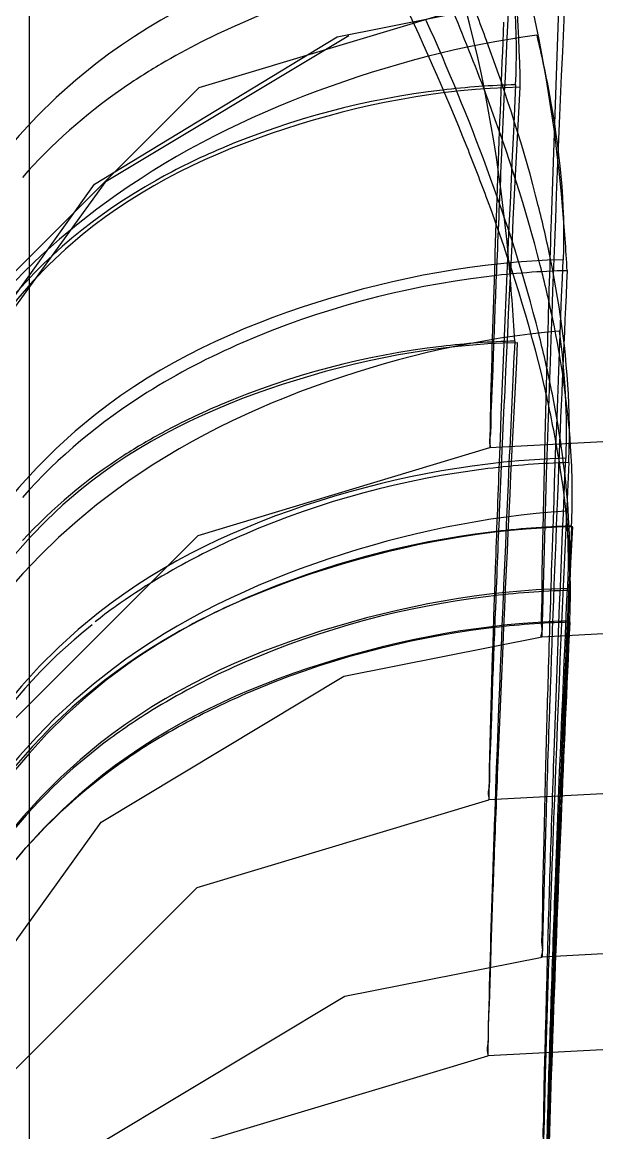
# Model space of a CAD drawing. Header units: millimetres. Extents: x 309 to 11345, y -1340 to 1318.
# Drawn here: x 10484.539 to 10485.441, y -631.638 to -629.894 of the extents above; entities that cross this region are included whole.
import ezdxf

# ---------------------------------------------------------------- set-up
doc = ezdxf.new("R2010")
doc.units = ezdxf.units.MM
doc.header["$LTSCALE"] = 16.335
doc.linetypes.add('HIDDEN', pattern=[0.2, 0.1, -0.1])
doc.layers.get('0').update_dxf_attribs({"linetype": 'CONTINUOUS'})
doc.layers.add('DEFAULT_2', color=8, linetype='HIDDEN')

msp = doc.modelspace()

# ---------------------------------------------------------------- linework, layer by layer
at = {"color": 7, "linetype": 'Continuous'}
for p, q in [((10484.5507, -641.2175), (10484.5507, -534.4628)), ((10484.8169, -629.996), (10485.2754, -629.8578)), ((10484.5507, -630.2628), (10484.8169, -629.996)), ((10486.8039, -630.4817), (10485.2735, -630.5619)), ((10485.274, -630.5133), (10485.2735, -630.5617)), ((10484.8155, -630.6996), (10485.2735, -630.5617)), ((10484.5507, -630.9647), (10484.8155, -630.6996)), ((10486.8039, -631.0347), (10485.2717, -631.115)), ((10485.2724, -631.0664), (10485.2717, -631.1148)), ((10484.814, -631.2526), (10485.2717, -631.1148)), ((10484.5507, -631.5161), (10484.814, -631.2526)), ((10486.8039, -631.4369), (10485.2701, -631.5173)), ((10485.271, -631.4689), (10485.2701, -631.5171)), ((10484.8125, -631.6548), (10485.2701, -631.5171))]:
    msp.add_line(p, q, dxfattribs=at)
for centre, radius, start, end in [((10535.6511, -631.9704), 50.3989, 177.63837, 177.92156), ((10511.0892, -632.3348), 25.7339, 178.25403, 178.62583)]:
    msp.add_arc(centre, radius, start, end, dxfattribs=at)
for points, knots in [([(10485.2853, -630.1426), (10485.2838, -630.1844), (10485.2796, -630.3079), (10485.2758, -630.4315), (10485.274, -630.5133)], [0, 0, 0, 0, 0.338351, 1, 1, 1, 1]), ([(10485.288, -630.5845), (10485.2858, -630.64), (10485.28, -630.8006), (10485.2748, -630.9612), (10485.2724, -631.0664)], [0, 0, 0, 0, 0.345561, 1, 1, 1, 1]), ([(10485.2824, -631.0985), (10485.2809, -631.1403), (10485.2767, -631.2637), (10485.2729, -631.3872), (10485.271, -631.4689)], [0, 0, 0, 0, 0.33847, 1, 1, 1, 1])]:
    msp.add_open_spline(points, degree=3, knots=knots, dxfattribs=at)
at = {"layer": 'DEFAULT_2', "color": 8, "linetype": 'HIDDEN'}
for p, q in [((10485.0339, -629.9167), (10485.3472, -629.8541)), ((10484.6527, -630.1479), (10485.0339, -629.9167)), ((10484.6709, -630.1432), (10485.0519, -629.9146)), ((10484.4111, -630.5023), (10484.6709, -630.1432)), ((10484.394, -630.5102), (10484.6527, -630.1479)), ((10484.4612, -630.3524), (10484.5507, -630.2628)), ((10485.3626, -630.5867), (10485.3561, -630.8182)), ((10486.8039, -630.7833), (10485.3548, -630.8593)), ((10485.3561, -630.8182), (10485.3548, -630.8592)), ((10485.0443, -630.9209), (10485.3548, -630.8592)), ((10484.6633, -631.1503), (10485.0443, -630.9209)), ((10484.4595, -631.056), (10484.5507, -630.9647)), ((10484.4037, -631.5108), (10484.6633, -631.1503)), ((10485.3614, -631.1489), (10485.3568, -631.3173)), ((10486.8039, -631.2861), (10485.3556, -631.362)), ((10485.3568, -631.3173), (10485.3556, -631.362)), ((10485.0455, -631.4235), (10485.3556, -631.362)), ((10484.6644, -631.6527), (10485.0455, -631.4235)), ((10484.4578, -631.6089), (10484.5507, -631.5161)), ((10485.3605, -631.5471), (10485.3586, -631.618)), ((10485.3586, -631.618), (10485.3574, -631.6635))]:
    msp.add_line(p, q, dxfattribs=at)
for centre, radius, start, end in [((10564.2929, -628.8153), 79.9989, 180.000861, 184.506683), ((10539.715, -632.3422), 54.3808, 177.38899, 178.02239), ((10481.9563, -631.2472), 3.5358, 20.4012, 22.7762), ((10546.0517, -632.9476), 60.8097, 177.214119, 177.772877), ((10544.4437, -633.0363), 59.1129, 177.33119, 177.629597), ((10549.9902, -633.5351), 64.7539, 177.220116, 177.390077), ((10528.7584, -631.9479), 43.4171, 178.04346, 178.20336), ((10483.778, -630.792), 1.6243, 8.2467, 11.5675), ((10485.2714, -631.4862), 1.0773, 113.0019, 118.2545), ((10541.3796, -633.1479), 56.1346, 177.38463, 177.90771), ((10536.9529, -632.7259), 51.6156, 177.63003, 178.0428), ((10542.6727, -633.2918), 57.3393, 177.294575, 177.844948), ((10544.8839, -633.5186), 59.5496, 177.272597, 177.71469), ((10485.3557, -631.7799), 1.1786, 113.3778, 119.0092), ((10545.0283, -633.5903), 59.6963, 177.307507, 177.653191), ((10485.1616, -631.4883), 0.8263, 128.3388, 148.5692), ((10546.0409, -633.68), 60.7087, 177.314909, 177.606005), ((10485.3573, -632.0308), 1.1788, 113.3656, 119.0222), ((10485.2525, -631.7997), 0.9699, 120.6741, 126.3877), ((10527.8357, -632.4077), 42.493, 178.0517, 178.30245), ((10532.7944, -632.9078), 47.4536, 177.85976, 178.01379), ((10530.5369, -632.944), 45.1911, 177.71729, 178.23326), ((10535.4369, -633.1962), 50.0967, 177.6544, 178.09164), ((10537.3533, -633.3164), 52.0135, 177.60639, 178.01013), ((10525.3253, -632.6521), 39.9801, 178.00909, 178.41623), ((10523.1943, -632.8217), 37.8459, 178.01431, 178.45047), ((10521.3589, -632.7225), 36.0108, 178.09901, 178.50915)]:
    msp.add_arc(centre, radius, start, end, dxfattribs=at)
for points, knots in [([(10485.3211, -629.9958), (10485.3198, -629.8934), (10485.3041, -629.6777), (10485.2175, -629.3494), (10485.076, -629.0118), (10484.9027, -628.6638), (10484.7045, -628.3085), (10484.511, -628.0189), (10484.3432, -627.7894), (10484.223, -627.6093), (10484.083, -627.4403), (10483.9664, -627.3495), (10483.9037, -627.3111)], [0, 0, 0, 0, 0.099024, 0.208081, 0.3266, 0.452372, 0.583817, 0.719625, 0.78878, 0.858616, 0.928964, 1, 1, 1, 1]), ([(10483.8902, -627.5405), (10483.9925, -627.6178), (10484.1694, -627.8047), (10484.4754, -628.2006), (10484.8077, -628.7057), (10485.1373, -629.3037), (10485.2998, -629.7132), (10485.3471, -629.9139)], [0, 0, 0, 0, 0.136739, 0.271835, 0.534128, 0.780076, 1, 1, 1, 1]), ([(10483.8992, -627.7102), (10484.122, -627.894), (10484.4782, -628.347), (10485, -629.2183), (10485.3229, -629.9339), (10485.3171, -630.397)], [0, 0, 0, 0, 0.28091, 0.54957, 1, 1, 1, 1]), ([(10483.8955, -627.8462), (10484.006, -627.928), (10484.1947, -628.13), (10484.5193, -628.5552), (10484.8684, -629.0958), (10485.2039, -629.7304), (10485.3546, -630.168), (10485.3823, -630.3787)], [0, 0, 0, 0, 0.13868, 0.275563, 0.540254, 0.785686, 1, 1, 1, 1]), ([(10483.9088, -627.9563), (10484.1412, -628.1406), (10484.5066, -628.6038), (10484.8866, -629.2059), (10485.1378, -629.6869), (10485.2908, -630.0288), (10485.374, -630.3645), (10485.3958, -630.5824), (10485.4036, -630.686)], [0, 0, 0, 0, 0.280453, 0.548494, 0.674693, 0.793229, 0.901714, 1, 1, 1, 1]), ([(10483.899, -628.0498), (10484.0137, -628.1341), (10484.2087, -628.3434), (10484.5427, -628.7838), (10484.8999, -629.3423), (10485.237, -629.9948), (10485.379, -630.4471), (10485.3935, -630.6616)], [0, 0, 0, 0, 0.139786, 0.27767, 0.543705, 0.788819, 1, 1, 1, 1]), ([(10483.9027, -628.1028), (10484.024, -628.1906), (10484.2279, -628.4121), (10484.5761, -628.8756), (10484.9451, -629.4617), (10485.2834, -630.14), (10485.408, -630.6157), (10485.3984, -630.8335)], [0, 0, 0, 0, 0.141573, 0.28108, 0.549291, 0.793813, 1, 1, 1, 1]), ([(10485.3255, -629.4439), (10485.2004, -629.4464), (10484.9562, -629.4928), (10484.565, -629.6762), (10484.3816, -629.9753), (10484.3736, -630.1594)], [0, 0, 0, 0, 0.292011, 0.570082, 1, 1, 1, 1]), ([(10485.2735, -630.5617), (10485.275, -630.5613), (10485.2721, -630.5522), (10485.2757, -630.5408), (10485.2749, -630.516), (10485.2777, -630.4678), (10485.2801, -630.3839), (10485.2854, -630.2586), (10485.2921, -630.0995), (10485.305, -629.8243), (10485.3166, -629.6021), (10485.3255, -629.4438)], [0, 0, 0, 0, 0.004288, 0.016935, 0.037815, 0.0668, 0.14857, 0.261214, 0.403705, 0.575016, 1, 1, 1, 1]), ([(10485.2682, -629.9225), (10485.2579, -629.8944), (10485.2137, -629.7798), (10485.1637, -629.6674), (10485.1237, -629.5836)], [0, 0, 0, 0, 0.243345, 1, 1, 1, 1]), ([(10485.3878, -629.7203), (10485.2574, -629.7236), (10484.9978, -629.7706), (10484.5655, -629.9652), (10484.3486, -630.2994), (10484.3403, -630.511)], [0, 0, 0, 0, 0.276611, 0.55071, 1, 1, 1, 1]), ([(10485.3548, -630.8592), (10485.3533, -630.8598), (10485.3567, -630.8482), (10485.3535, -630.839), (10485.3556, -630.8125), (10485.3552, -630.7642), (10485.3576, -630.6781), (10485.3601, -630.5507), (10485.3645, -630.3885), (10485.373, -630.108), (10485.3813, -629.8816), (10485.3878, -629.7203)], [0, 0, 0, 0, 0.00418, 0.016749, 0.037576, 0.066529, 0.14829, 0.260978, 0.403543, 0.574934, 1, 1, 1, 1]), ([(10485.3945, -629.7815), (10485.3521, -629.7826), (10485.178, -629.796), (10485.0061, -629.8418), (10484.8849, -629.8945)], [0, 0, 0, 0, 0.242908, 1, 1, 1, 1]), ([(10485.2698, -630.1733), (10485.2594, -630.1453), (10485.2153, -630.0307), (10485.1654, -629.9185), (10485.1254, -629.8347)], [0, 0, 0, 0, 0.243351, 1, 1, 1, 1]), ([(10485.3125, -630.3947), (10485.31, -630.3514), (10485.2969, -630.1668), (10485.267, -629.9826), (10485.2283, -629.8462)], [0, 0, 0, 0, 0.234149, 1, 1, 1, 1]), ([(10485.3949, -630.284), (10485.393, -630.2504), (10485.383, -630.1084), (10485.3623, -629.967), (10485.3381, -629.8611)], [0, 0, 0, 0, 0.236367, 1, 1, 1, 1]), ([(10485.3471, -629.9139), (10485.2299, -629.9299), (10484.9978, -629.9908), (10484.611, -630.1818), (10484.3816, -630.4415), (10484.3299, -630.6298)], [0, 0, 0, 0, 0.273665, 0.548319, 1, 1, 1, 1]), ([(10485.3471, -629.9139), (10485.3543, -629.9442), (10485.3791, -630.06), (10485.3921, -630.1793), (10485.3885, -630.2667)], [0, 0, 0, 0, 0.261917, 1, 1, 1, 1]), ([(10485.3687, -630.2657), (10485.3629, -630.2376), (10485.3363, -630.1212), (10485.2996, -630.0074), (10485.2682, -629.9225)], [0, 0, 0, 0, 0.240855, 1, 1, 1, 1]), ([(10484.7569, -629.9594), (10484.7361, -629.9718), (10484.6568, -630.0223), (10484.5855, -630.0852), (10484.5395, -630.1375)], [0, 0, 0, 0, 0.258446, 1, 1, 1, 1]), ([(10485.3211, -629.9958), (10485.1959, -629.9984), (10484.9516, -630.0451), (10484.5603, -630.2289), (10484.377, -630.5282), (10484.3692, -630.7123)], [0, 0, 0, 0, 0.292156, 0.570303, 1, 1, 1, 1]), ([(10485.3139, -629.992), (10485.2755, -629.9929), (10485.1178, -630.0046), (10484.962, -630.0451), (10484.852, -630.0919)], [0, 0, 0, 0, 0.243202, 1, 1, 1, 1]), ([(10485.2717, -631.1148), (10485.2732, -631.1144), (10485.2701, -631.1053), (10485.2738, -631.0939), (10485.2728, -631.0691), (10485.2755, -631.0209), (10485.2777, -630.9368), (10485.2828, -630.8114), (10485.2891, -630.6522), (10485.3014, -630.3766), (10485.3126, -630.1542), (10485.3211, -629.9957)], [0, 0, 0, 0, 0.004272, 0.016907, 0.037778, 0.066756, 0.148517, 0.261161, 0.403658, 0.574981, 1, 1, 1, 1]), ([(10485.3722, -630.36), (10485.3663, -630.3316), (10485.3392, -630.2146), (10485.302, -630.1001), (10485.2703, -630.0147)], [0, 0, 0, 0, 0.240861, 1, 1, 1, 1]), ([(10484.852, -630.0919), (10484.817, -630.1068), (10484.6871, -630.1694), (10484.5714, -630.2637), (10484.5058, -630.3471)], [0, 0, 0, 0, 0.263916, 1, 1, 1, 1]), ([(10485.3693, -630.4663), (10485.3636, -630.4382), (10485.3369, -630.3219), (10485.3002, -630.2081), (10485.2688, -630.1231)], [0, 0, 0, 0, 0.24086, 1, 1, 1, 1]), ([(10485.3781, -630.5579), (10485.3725, -630.5265), (10485.3453, -630.3959), (10485.3049, -630.2684), (10485.2698, -630.1733)], [0, 0, 0, 0, 0.239614, 1, 1, 1, 1]), ([(10485.3885, -630.2667), (10485.2578, -630.2701), (10484.9974, -630.3181), (10484.5631, -630.5172), (10484.3485, -630.8563), (10484.341, -631.0703)], [0, 0, 0, 0, 0.275461, 0.548949, 1, 1, 1, 1]), ([(10485.3556, -631.362), (10485.354, -631.3619), (10485.3576, -631.3521), (10485.3543, -631.3419), (10485.3565, -631.3172), (10485.3561, -631.2704), (10485.3586, -631.1881), (10485.3611, -631.0656), (10485.3656, -630.9098), (10485.374, -630.6399), (10485.3822, -630.422), (10485.3885, -630.2667)], [0, 0, 0, 0, 0.00422, 0.016792, 0.037593, 0.066497, 0.148117, 0.260653, 0.403105, 0.574477, 1, 1, 1, 1]), ([(10485.3973, -630.5854), (10485.3985, -630.5598), (10485.3993, -630.4525), (10485.3849, -630.3455), (10485.3687, -630.2657)], [0, 0, 0, 0, 0.239665, 1, 1, 1, 1]), ([(10485.3949, -630.2839), (10485.3525, -630.2849), (10485.1784, -630.2984), (10485.0066, -630.3442), (10484.8854, -630.3968)], [0, 0, 0, 0, 0.242912, 1, 1, 1, 1]), ([(10485.3823, -630.3787), (10485.2586, -630.3897), (10485.0132, -630.4457), (10484.6059, -630.6406), (10484.3784, -630.9326), (10484.3451, -631.1333)], [0, 0, 0, 0, 0.274839, 0.549565, 1, 1, 1, 1]), ([(10485.3171, -630.397), (10485.1919, -630.3997), (10484.9476, -630.4465), (10484.5562, -630.6305), (10484.3727, -630.9301), (10484.3651, -631.1144)], [0, 0, 0, 0, 0.291879, 0.56999, 1, 1, 1, 1]), ([(10485.3125, -630.3946), (10485.2741, -630.3954), (10485.1163, -630.4072), (10484.9605, -630.4477), (10484.8504, -630.4946)], [0, 0, 0, 0, 0.243192, 1, 1, 1, 1]), ([(10485.2701, -631.5171), (10485.2716, -631.5167), (10485.2684, -631.5076), (10485.2721, -631.4961), (10485.271, -631.4714), (10485.2736, -631.4231), (10485.2755, -631.339), (10485.2803, -631.2135), (10485.2863, -631.0541), (10485.2981, -630.7782), (10485.3088, -630.5556), (10485.3171, -630.3969)], [0, 0, 0, 0, 0.004257, 0.016881, 0.037743, 0.066714, 0.148467, 0.261109, 0.403611, 0.574945, 1, 1, 1, 1]), ([(10484.7614, -630.5373), (10484.7401, -630.5488), (10484.6594, -630.596), (10484.5864, -630.6567), (10484.5398, -630.7079)], [0, 0, 0, 0, 0.259425, 1, 1, 1, 1]), ([(10485.3988, -630.8361), (10485.3999, -630.8137), (10485.401, -630.7205), (10485.3905, -630.6275), (10485.3781, -630.5579)], [0, 0, 0, 0, 0.240936, 1, 1, 1, 1]), ([(10485.3925, -630.5785), (10485.2619, -630.5819), (10485.0016, -630.6297), (10484.5672, -630.8292), (10484.3528, -631.1686), (10484.345, -631.3829)], [0, 0, 0, 0, 0.275169, 0.54847, 1, 1, 1, 1]), ([(10485.3574, -631.6635), (10485.3559, -631.6634), (10485.3595, -631.6539), (10485.3562, -631.6436), (10485.3585, -631.6192), (10485.3582, -631.5728), (10485.3609, -631.4914), (10485.3637, -631.37), (10485.3684, -631.2157), (10485.3773, -630.9483), (10485.3859, -630.7324), (10485.3925, -630.5785)], [0, 0, 0, 0, 0.004221, 0.016789, 0.037579, 0.06647, 0.148054, 0.260555, 0.402985, 0.574359, 1, 1, 1, 1]), ([(10485.3973, -630.5854), (10485.3549, -630.5864), (10485.1809, -630.5998), (10485.0092, -630.6456), (10484.888, -630.6981)], [0, 0, 0, 0, 0.242931, 1, 1, 1, 1]), ([(10485.3935, -630.6616), (10485.267, -630.6696), (10485.0154, -630.7227), (10484.5974, -630.9191), (10484.3735, -631.2291), (10484.3501, -631.4355)], [0, 0, 0, 0, 0.275129, 0.549489, 1, 1, 1, 1]), ([(10485.4036, -630.686), (10485.2732, -630.6891), (10485.0133, -630.7364), (10484.5791, -630.9352), (10484.3647, -631.2739), (10484.3563, -631.4881)], [0, 0, 0, 0, 0.275005, 0.548125, 1, 1, 1, 1]), ([(10485.4017, -630.685), (10485.3594, -630.686), (10485.1856, -630.6994), (10485.014, -630.745), (10484.893, -630.7974)], [0, 0, 0, 0, 0.242966, 1, 1, 1, 1]), ([(10485.3618, -631.7638), (10485.3633, -631.7636), (10485.3599, -631.7544), (10485.3636, -631.744), (10485.3623, -631.7199), (10485.3647, -631.6737), (10485.3662, -631.5929), (10485.3705, -631.4723), (10485.3758, -631.319), (10485.3864, -631.0533), (10485.3961, -630.8388), (10485.4036, -630.686)], [0, 0, 0, 0, 0.004219, 0.016783, 0.037567, 0.06645, 0.148017, 0.260501, 0.402921, 0.574297, 1, 1, 1, 1]), ([(10485.3953, -630.7831), (10485.2647, -630.7864), (10485.0045, -630.8341), (10484.5701, -631.0336), (10484.3558, -631.373), (10484.3479, -631.5873)], [0, 0, 0, 0, 0.275073, 0.548298, 1, 1, 1, 1]), ([(10485.398, -630.7861), (10485.3556, -630.7871), (10485.1816, -630.8006), (10485.0099, -630.8463), (10484.8888, -630.8988)], [0, 0, 0, 0, 0.242937, 1, 1, 1, 1]), ([(10485.3584, -631.8646), (10485.3569, -631.8644), (10485.3606, -631.855), (10485.3573, -631.8447), (10485.3597, -631.8204), (10485.3595, -631.7742), (10485.3623, -631.693), (10485.3653, -631.572), (10485.3702, -631.4182), (10485.3795, -631.1517), (10485.3884, -630.9365), (10485.3953, -630.7831)], [0, 0, 0, 0, 0.004218, 0.016782, 0.037567, 0.066451, 0.148023, 0.260513, 0.402936, 0.574313, 1, 1, 1, 1]), ([(10484.893, -630.7974), (10484.8544, -630.8141), (10484.7112, -630.8842), (10484.5839, -630.9896), (10484.5121, -631.0826)], [0, 0, 0, 0, 0.263491, 1, 1, 1, 1]), ([(10484.3511, -631.6368), (10484.3593, -631.4226), (10484.5738, -631.0838), (10485.0079, -630.8846), (10485.2679, -630.8368), (10485.3984, -630.8335)], [0, 0, 0, 0, 0.451757, 0.724961, 1, 1, 1, 1]), ([(10485.3988, -630.836), (10485.3565, -630.837), (10485.1825, -630.8505), (10485.0109, -630.8962), (10484.8898, -630.9486)], [0, 0, 0, 0, 0.242944, 1, 1, 1, 1]), ([(10485.3595, -631.9148), (10485.358, -631.9152), (10485.3617, -631.9045), (10485.3585, -631.8954), (10485.361, -631.8705), (10485.3609, -631.8247), (10485.3638, -631.7432), (10485.367, -631.6224), (10485.3723, -631.4685), (10485.382, -631.202), (10485.3913, -630.9868), (10485.3984, -630.8334)], [0, 0, 0, 0, 0.004212, 0.01677, 0.037552, 0.066434, 0.148003, 0.260494, 0.402921, 0.574302, 1, 1, 1, 1]), ([(10484.7854, -631), (10484.7577, -631.0154), (10484.6542, -631.0787), (10484.5635, -631.1633), (10484.5088, -631.2343)], [0, 0, 0, 0, 0.261099, 1, 1, 1, 1])]:
    msp.add_open_spline(points, degree=3, knots=knots, dxfattribs=at)
for points in [[(10485.3139, -629.9921), (10485.316, -629.9481), (10485.3153, -629.9039), (10485.3124, -629.8599)], [(10484.8849, -629.8945), (10484.841, -629.9135), (10484.7981, -629.9351), (10484.7569, -629.9594)], [(10485.2688, -630.1231), (10485.2399, -630.0446), (10485.2078, -629.9672), (10485.1736, -629.8908)], [(10485.4002, -630.5595), (10485.3957, -630.4925), (10485.3858, -630.4257), (10485.3722, -630.36)], [(10485.3823, -630.3787), (10485.391, -630.4449), (10485.3954, -630.5119), (10485.3925, -630.5785)], [(10484.8854, -630.3968), (10484.8335, -630.4193), (10484.783, -630.4454), (10484.7351, -630.4754)], [(10484.7351, -630.4754), (10484.6628, -630.5206), (10484.5959, -630.5762), (10484.5396, -630.6402)], [(10485.398, -630.7862), (10485.4015, -630.7104), (10485.3963, -630.6341), (10485.3855, -630.5591)], [(10485.4017, -630.6851), (10485.4037, -630.6432), (10485.403, -630.6012), (10485.4002, -630.5595)], [(10485.3935, -630.6616), (10485.3963, -630.702), (10485.3971, -630.7427), (10485.3953, -630.7831)], [(10484.7841, -630.7492), (10484.7385, -630.7745), (10484.6946, -630.8032), (10484.6537, -630.8356)], [(10484.8888, -630.8988), (10484.8438, -630.9183), (10484.7998, -630.9404), (10484.7577, -630.9655)], [(10484.6771, -631.0189), (10484.6136, -631.0658), (10484.556, -631.122), (10484.5078, -631.1846)]]:
    msp.add_open_spline(points, degree=3, dxfattribs=at)

doc.saveas('drawing.dxf')
